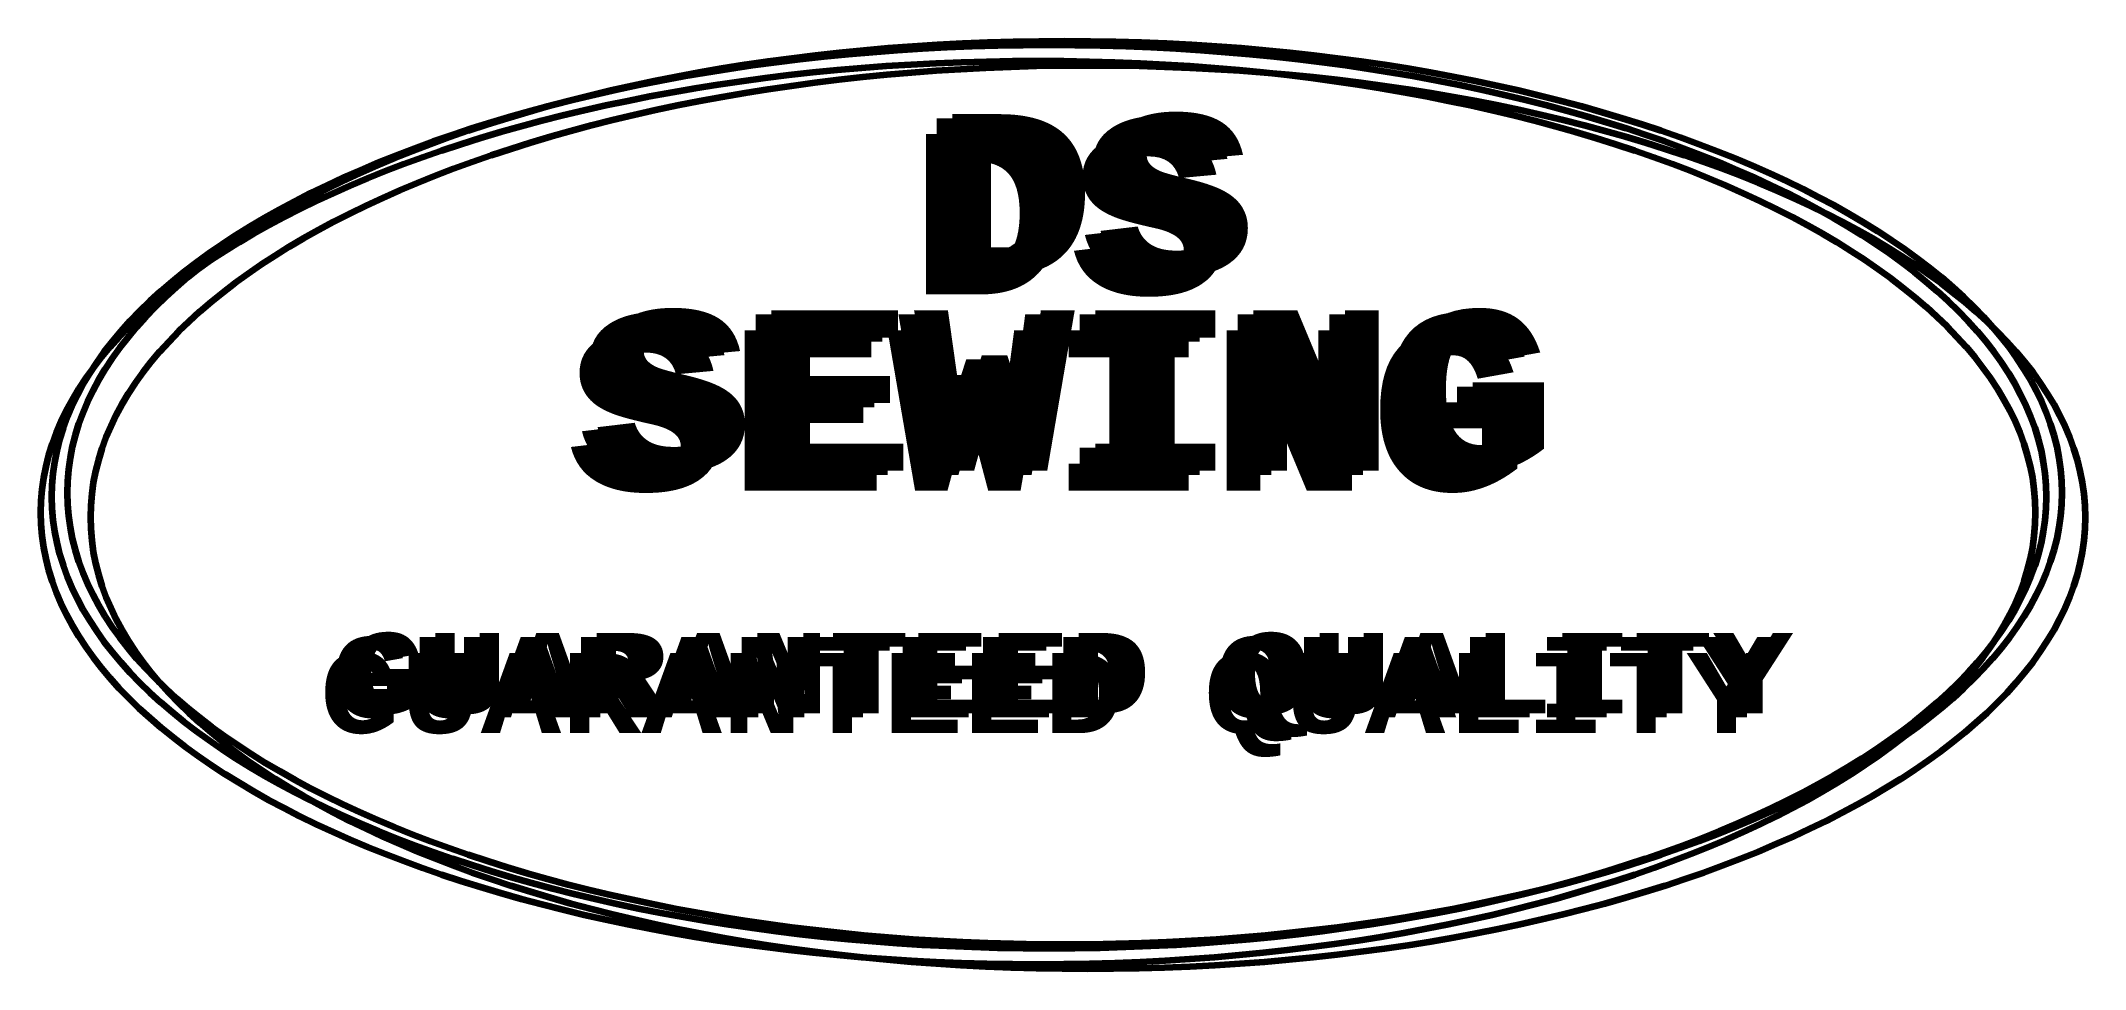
# Paper-space layout 'P1' of a CAD drawing. Header units: inches. Extents: x -62 to 16, y -1703 to 10.
# Drawn here: x -61.85 to -36.36, y -1702.9 to -1691.33 of the extents above.
import ezdxf

# ---------------------------------------------------------------- set-up
doc = ezdxf.new("R2010")
doc.units = ezdxf.units.IN
doc.header["$MEASUREMENT"] = 0
for name, color, linetype in [('CUT', 5, 'Continuous'), ('FRAME 070', 5, 'Continuous'), ('TEXT', 7, 'Continuous')]:
    doc.layers.add(name, color=color, linetype=linetype)

# ---------------------------------------------------------------- blocks, each defined once
blk = doc.blocks.new('A$C552338E8')
at = {"layer": 'TEXT', "color": 7, "linetype": 'Continuous', "lineweight": 211, "ltscale": 4}
blk.add_ellipse((-59.567, -1698.366), major_axis=(-12.433, 0), ratio=0.45312, dxfattribs=at)
at = {"layer": 'TEXT', "attachment_point": 1}
for s, insert, char_height, width in [('{\\fCourier New|b1|i0|c0|p49;\\H1.333x;DS\\fCourier New|b0|i0|c0|p49; }', (-61.186, -1693.646), 1.5, 14.86483), ('{\\fCourier New|b1|i0|c0|p49;\\H4x;SEWING\\H0.875x; }', (-65.453, -1696.093), 0.5, 22.63062), ('{\\fCourier New|b1|i0|c0|p49;GUARANTEED QUALITY}', (-68.52, -1700.115), 1, 22.63062)]:
    blk.add_mtext(s, dxfattribs=dict(at, insert=insert, char_height=char_height, width=width))
blk = doc.blocks.new('A$C63EB27DD')
at = {"layer": 'TEXT', "color": 7, "linetype": 'Continuous', "lineweight": 211, "ltscale": 4}
blk.add_ellipse((-59.567, -1698.366), major_axis=(-12.433, 0), ratio=0.45312, dxfattribs=at)
blk = doc.blocks.new('A$C44A230BB')
at = {"layer": 'FRAME 070', "linetype": 'Continuous', "lineweight": 211, "ltscale": 4}
blk.add_ellipse((-59.567, -1698.366), major_axis=(-12.433, 0), ratio=0.45312, dxfattribs=at)
at = {"layer": 'FRAME 070', "attachment_point": 1}
for s, insert, char_height, width in [('{\\fCourier New|b1|i0|c0|p49;\\H1.333x;DS\\fCourier New|b0|i0|c0|p49; }', (-61.186, -1693.646), 1.5, 14.86483), ('{\\fCourier New|b1|i0|c0|p49;\\H4x;SEWING\\H0.875x; }', (-65.453, -1696.093), 0.5, 22.63062), ('{\\fCourier New|b1|i0|c0|p49;GUARANTEED QUALITY}', (-68.52, -1700.115), 1, 22.63062)]:
    blk.add_mtext(s, dxfattribs=dict(at, insert=insert, char_height=char_height, width=width))

psp = doc.layouts.new('P1')

# ---------------------------------------------------------------- linework, layer by layer
at = {"layer": 'TEXT', "color": 7, "linetype": 'Continuous', "lineweight": 211, "ltscale": 4}
psp.add_ellipse((-49.416, -1697.213), major_axis=(-12.433, 0), ratio=0.45312, dxfattribs=at)

# ---------------------------------------------------------------- block references
at = {"layer": 'CUT', "lineweight": 200}
for name, p in [('A$C44A230BB', (10.287, 1.35)), ('A$C552338E8', (10.482, 1.401)), ('A$C63EB27DD', (10.772, 1.095))]:
    psp.add_blockref(name, p, dxfattribs=at)

# ---------------------------------------------------------------- texts
at = {"layer": 'TEXT', "attachment_point": 1}
for s, insert, char_height, width in [('{\\fCourier New|b1|i0|c0|p49;\\H1.333x;DS\\fCourier New|b0|i0|c0|p49; }', (-51.035, -1692.493), 1.5, 14.86483), ('{\\fCourier New|b1|i0|c0|p49;\\H4x;SEWING\\H0.875x; }', (-55.303, -1694.939), 0.5, 22.63062), ('{\\fCourier New|b1|i0|c0|p49;GUARANTEED QUALITY}', (-58.37, -1698.962), 1, 22.63062)]:
    psp.add_mtext(s, dxfattribs=dict(at, insert=insert, char_height=char_height, width=width))

doc.saveas('drawing.dxf')
